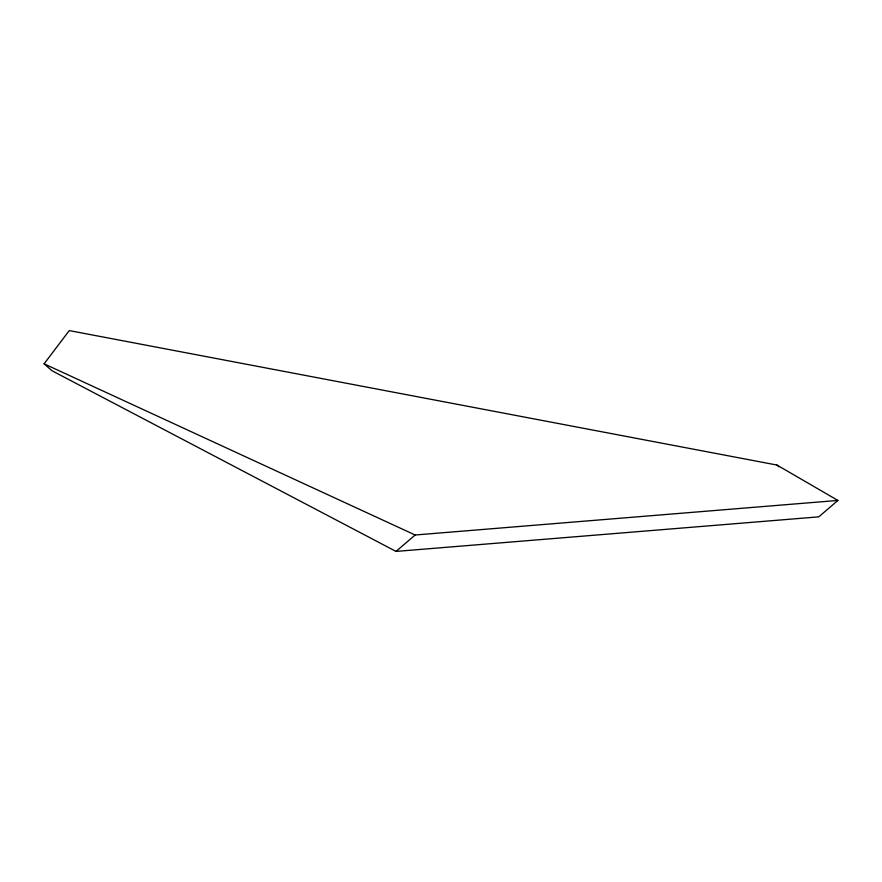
<?xml version="1.0" encoding="UTF-8"?>
<svg xmlns="http://www.w3.org/2000/svg" width="882" height="882" viewBox="0 0 882 882"><rect width="100%" height="100%" fill="white"/><g stroke="black" fill="none" stroke-linecap="round" stroke-linejoin="round"><path stroke-width="1.32" d="M44.1 363.825L69.259 330.585L776.921 465.046L837.9 500.436L818.794 516.852L396.029 551.415L52.071 370.782L44.1 363.825L415.135 534.999L837.9 500.436M396.029 551.415L415.135 534.999M776.921 465.046L778.916 466.787"/></g></svg>
